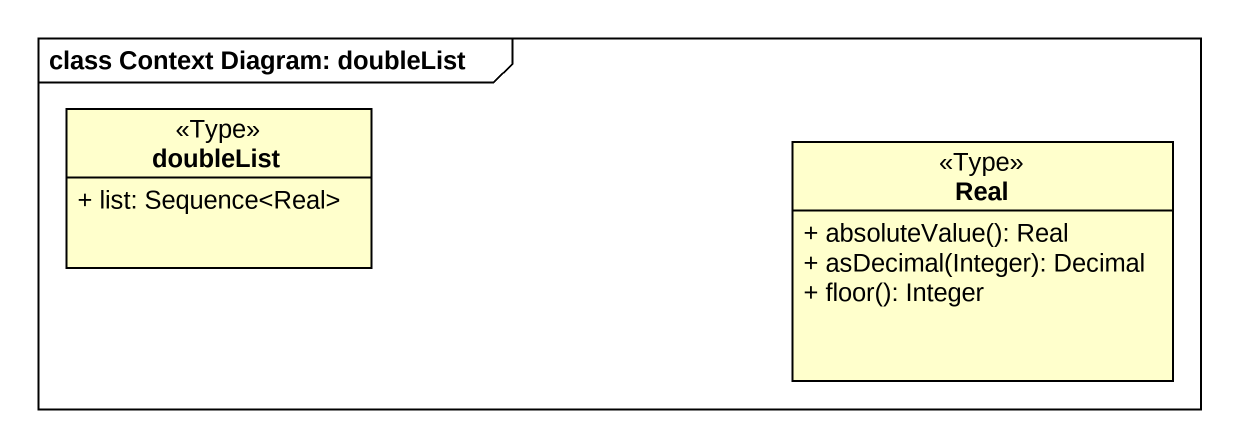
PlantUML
@startuml
mainframe class Context Diagram: doubleList
hide circle
hide empty members
skinparam classAttributeIconSize 0
class doubleList <<Type>> {
  + list: Sequence<Real>
}
class Real <<Type>> {
  + absoluteValue(): Real
  + asDecimal(Integer): Decimal
  + floor(): Integer
}
@enduml
